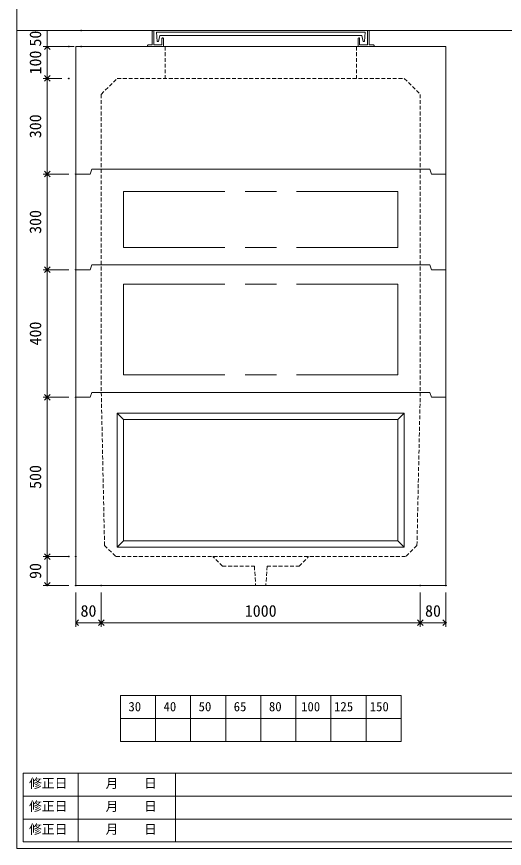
# Model space of a CAD drawing. Units: millimetres, scale not verified. Extents: x -4890 to 18490, y -2305 to 2305.
# Drawn here: x -1230 to 299, y -1970 to 639 of the extents above; entities that cross this region are included whole.
import ezdxf
from ezdxf.enums import TextEntityAlignment as Align

# ---------------------------------------------------------------- set-up
doc = ezdxf.new("R2010")
doc.units = ezdxf.units.MM
doc.header["$LTSCALE"] = 10
doc.header["$PDMODE"] = 32
doc.header["$PDSIZE"] = 2
doc.linetypes.add('DASHED1', pattern=[1.8, 1.2, -0.6])
doc.linetypes.add('USER2', pattern=[50.8, 31.75, -6.35, 6.35, -6.35])
doc.layers.add('0-1_Defpoints', color=7, linetype='Continuous')
for name, color, linetype, lineweight in [('0-2_waku', 7, 'Continuous', 18), ('0-3_gaikei', 7, 'Continuous', 18), ('0-4_kakure', 7, 'DASHED1', 5), ('0-5_sunpou', 7, 'Continuous', 5), ('0-8_uchigawa', 6, 'Continuous', 18), ('0-A_futa', 3, 'Continuous', 18), ('0-B_GL', 4, 'Continuous', 18), ('0-D_文字１', 7, 'Continuous', 18), ('1-2_uchigawa2', 6, 'USER2', 18)]:
    doc.layers.add(name, color=color, linetype=linetype, lineweight=lineweight)
doc.styles.add('ＭＳ ゴシック', font='')
doc.styles.get('ＭＳ ゴシック').set_extended_font_data('MS Gothic')

# ---------------------------------------------------------------- blocks, each defined once
blk = doc.blocks.new('_Open90')
at = {"layer": '0-5_sunpou'}
blk.add_line((0, 0), (-1, 0), dxfattribs=at)
blk.add_lwpolyline([(-0.5, 0.5), (0, 0), (-0.5, -0.5)], dxfattribs=at)
blk = doc.blocks.new('D66')
at = {"layer": '0-1_Defpoints'}
for p in [(402.32, 1054.36), (482.32, 1054.36), (482.32, 936.94)]:
    blk.add_point(p, dxfattribs=at)
at = {"layer": '0-5_sunpou'}
for p, q in [((402.32, 1032.36), (402.32, 923.94)), ((482.32, 1032.36), (482.32, 923.94)), ((420.32, 936.94), (464.32, 936.94))]:
    blk.add_line(p, q, dxfattribs=at)
at = {"layer": '0-5_sunpou', "xscale": 18, "yscale": 18, "rotation": 180}
blk.add_blockref('_Open90', (402.32, 936.94), dxfattribs=at)
at = {"layer": '0-5_sunpou', "xscale": 18, "yscale": 18}
blk.add_blockref('_Open90', (482.32, 936.94), dxfattribs=at)
at = {"layer": '0-5_sunpou', "style": 'ＭＳ ゴシック'}
blk.add_text('80', height=36.66, dxfattribs=at).set_placement((417.32, 944.94), align=Align.BOTTOM_LEFT)
blk = doc.blocks.new('D67')
at = {"layer": '0-1_Defpoints'}
for p in [(482.32, 1054.36), (1482.32, 1054.36), (1482.32, 936.94)]:
    blk.add_point(p, dxfattribs=at)
at = {"layer": '0-5_sunpou'}
for p, q in [((482.32, 1032.36), (482.32, 923.94)), ((1482.32, 1032.36), (1482.32, 923.94)), ((500.32, 936.94), (1464.32, 936.94))]:
    blk.add_line(p, q, dxfattribs=at)
at = {"layer": '0-5_sunpou', "xscale": 18, "yscale": 18, "rotation": 180}
blk.add_blockref('_Open90', (482.32, 936.94), dxfattribs=at)
at = {"layer": '0-5_sunpou', "xscale": 18, "yscale": 18}
blk.add_blockref('_Open90', (1482.32, 936.94), dxfattribs=at)
at = {"layer": '0-5_sunpou', "style": 'ＭＳ ゴシック'}
blk.add_text('1000', height=36.66, dxfattribs=at).set_placement((932.32, 944.94), align=Align.BOTTOM_LEFT)
blk = doc.blocks.new('D68')
at = {"layer": '0-1_Defpoints'}
for p in [(1482.32, 1054.36), (1562.32, 1054.36), (1562.32, 936.94)]:
    blk.add_point(p, dxfattribs=at)
at = {"layer": '0-5_sunpou'}
for p, q in [((1482.32, 1032.36), (1482.32, 923.94)), ((1562.32, 1032.36), (1562.32, 923.94)), ((1500.32, 936.94), (1544.32, 936.94))]:
    blk.add_line(p, q, dxfattribs=at)
at = {"layer": '0-5_sunpou', "xscale": 18, "yscale": 18, "rotation": 180}
blk.add_blockref('_Open90', (1482.32, 936.94), dxfattribs=at)
at = {"layer": '0-5_sunpou', "xscale": 18, "yscale": 18}
blk.add_blockref('_Open90', (1562.32, 936.94), dxfattribs=at)
at = {"layer": '0-5_sunpou', "style": 'ＭＳ ゴシック'}
blk.add_text('80', height=36.66, dxfattribs=at).set_placement((1497.32, 944.94), align=Align.BOTTOM_LEFT)
blk = doc.blocks.new('D69')
at = {"layer": '0-1_Defpoints'}
for p in [(402.32, 1144.36), (313, 1054.36), (402.32, 1054.36)]:
    blk.add_point(p, dxfattribs=at)
at = {"layer": '0-5_sunpou'}
for p, q in [((380.32, 1144.36), (300, 1144.36)), ((313, 1126.36), (313, 1072.36)), ((380.32, 1054.36), (300, 1054.36))]:
    blk.add_line(p, q, dxfattribs=at)
at = {"layer": '0-5_sunpou', "xscale": 18, "yscale": 18}
for p, rotation in [((313, 1144.36), 90), ((313, 1054.36), 270)]:
    blk.add_blockref('_Open90', p, dxfattribs=dict(at, rotation=rotation))
at = {"layer": '0-5_sunpou', "style": 'ＭＳ ゴシック'}
blk.add_text('90', height=36.66, rotation=90, dxfattribs=at).set_placement((305, 1074.36), align=Align.BOTTOM_LEFT)
blk = doc.blocks.new('D70')
at = {"layer": '0-1_Defpoints'}
for p in [(402.32, 1644.36), (313, 1144.36), (380.32, 1144.36)]:
    blk.add_point(p, dxfattribs=at)
at = {"layer": '0-5_sunpou'}
for p, q in [((380.32, 1644.36), (300, 1644.36)), ((313, 1626.36), (313, 1162.36)), ((358.32, 1144.36), (300, 1144.36))]:
    blk.add_line(p, q, dxfattribs=at)
at = {"layer": '0-5_sunpou', "xscale": 18, "yscale": 18}
for p, rotation in [((313, 1644.36), 90), ((313, 1144.36), 270)]:
    blk.add_blockref('_Open90', p, dxfattribs=dict(at, rotation=rotation))
at = {"layer": '0-5_sunpou', "style": 'ＭＳ ゴシック'}
blk.add_text('500', height=36.66, rotation=90, dxfattribs=at).set_placement((305, 1356.86), align=Align.BOTTOM_LEFT)
blk = doc.blocks.new('D71')
at = {"layer": '0-1_Defpoints'}
for p in [(380.32, 2744.36), (313, 2644.36), (380.32, 2644.36)]:
    blk.add_point(p, dxfattribs=at)
at = {"layer": '0-5_sunpou'}
for p, q in [((358.32, 2744.36), (300, 2744.36)), ((313, 2726.36), (313, 2662.36)), ((358.32, 2644.36), (300, 2644.36))]:
    blk.add_line(p, q, dxfattribs=at)
at = {"layer": '0-5_sunpou', "xscale": 18, "yscale": 18}
for p, rotation in [((313, 2744.36), 90), ((313, 2644.36), 270)]:
    blk.add_blockref('_Open90', p, dxfattribs=dict(at, rotation=rotation))
at = {"layer": '0-5_sunpou', "style": 'ＭＳ ゴシック'}
blk.add_text('100', height=36.66, rotation=90, dxfattribs=at).set_placement((305, 2656.86), align=Align.BOTTOM_LEFT)
blk = doc.blocks.new('D72')
at = {"layer": '0-1_Defpoints'}
for p in [(380.32, 2644.36), (313, 2344.36), (402.32, 2344.36)]:
    blk.add_point(p, dxfattribs=at)
at = {"layer": '0-5_sunpou'}
for p, q in [((358.32, 2644.36), (300, 2644.36)), ((313, 2626.36), (313, 2362.36)), ((380.32, 2344.36), (300, 2344.36))]:
    blk.add_line(p, q, dxfattribs=at)
at = {"layer": '0-5_sunpou', "xscale": 18, "yscale": 18}
for p, rotation in [((313, 2644.36), 90), ((313, 2344.36), 270)]:
    blk.add_blockref('_Open90', p, dxfattribs=dict(at, rotation=rotation))
at = {"layer": '0-5_sunpou', "style": 'ＭＳ ゴシック'}
blk.add_text('300', height=36.66, rotation=90, dxfattribs=at).set_placement((305, 2456.86), align=Align.BOTTOM_LEFT)
blk = doc.blocks.new('D73')
at = {"layer": '0-1_Defpoints'}
for p in [(402.32, 2344.36), (313, 2044.36), (402.32, 2044.36)]:
    blk.add_point(p, dxfattribs=at)
at = {"layer": '0-5_sunpou'}
for p, q in [((380.32, 2344.36), (300, 2344.36)), ((313, 2326.36), (313, 2062.36)), ((380.32, 2044.36), (300, 2044.36))]:
    blk.add_line(p, q, dxfattribs=at)
at = {"layer": '0-5_sunpou', "xscale": 18, "yscale": 18}
for p, rotation in [((313, 2344.36), 90), ((313, 2044.36), 270)]:
    blk.add_blockref('_Open90', p, dxfattribs=dict(at, rotation=rotation))
at = {"layer": '0-5_sunpou', "style": 'ＭＳ ゴシック'}
blk.add_text('300', height=36.66, rotation=90, dxfattribs=at).set_placement((305, 2156.86), align=Align.BOTTOM_LEFT)
blk = doc.blocks.new('D74')
at = {"layer": '0-1_Defpoints'}
for p in [(402.32, 2044.36), (313, 1644.36), (402.32, 1644.36)]:
    blk.add_point(p, dxfattribs=at)
at = {"layer": '0-5_sunpou'}
for p, q in [((380.32, 2044.36), (300, 2044.36)), ((313, 2026.36), (313, 1662.36)), ((380.32, 1644.36), (300, 1644.36))]:
    blk.add_line(p, q, dxfattribs=at)
at = {"layer": '0-5_sunpou', "xscale": 18, "yscale": 18}
for p, rotation in [((313, 2044.36), 90), ((313, 1644.36), 270)]:
    blk.add_blockref('_Open90', p, dxfattribs=dict(at, rotation=rotation))
at = {"layer": '0-5_sunpou', "style": 'ＭＳ ゴシック'}
blk.add_text('400', height=36.66, rotation=90, dxfattribs=at).set_placement((305, 1806.86), align=Align.BOTTOM_LEFT)
blk = doc.blocks.new('D65')
at = {"layer": '0-1_Defpoints'}
for p in [(419.1, 2794.36), (313, 2744.36), (419.1, 2744.36)]:
    blk.add_point(p, dxfattribs=at)
at = {"layer": '0-5_sunpou'}
for p, q in [((397.1, 2794.36), (300, 2794.36)), ((313, 2794.36), (313, 2744.36)), ((397.1, 2744.36), (300, 2744.36))]:
    blk.add_line(p, q, dxfattribs=at)
at = {"layer": '0-5_sunpou', "style": 'ＭＳ ゴシック'}
blk.add_text('50', height=36.66, rotation=90, dxfattribs=at).set_placement((305, 2744.36), align=Align.BOTTOM_LEFT)

msp = doc.modelspace()

# ---------------------------------------------------------------- linework, layer by layer
at = {"layer": '0-2_waku'}
for p, q in [((-904.72, -1490.72), (-24.72, -1490.72)), ((-904.72, -1490.72), (-904.72, -1634.72)), ((-904.72, -1490.72), (-904.72, -1634.72)), ((-904.72, -1490.72), (-904.72, -1634.72)), ((-904.72, -1490.72), (-904.72, -1634.72)), ((-794.72, -1490.72), (-794.72, -1634.72)), ((-684.72, -1490.72), (-684.72, -1634.72)), ((-684.72, -1490.72), (-684.72, -1634.72)), ((-574.72, -1490.72), (-574.72, -1634.72)), ((-464.72, -1490.72), (-464.72, -1634.72)), ((-354.72, -1490.72), (-354.72, -1634.72)), ((-244.72, -1490.72), (-244.72, -1634.72)), ((-134.72, -1490.72), (-134.72, -1634.72)), ((-24.72, -1490.72), (-24.72, -1634.72)), ((-904.72, -1562.72), (-24.72, -1562.72)), ((-904.72, -1634.72), (-24.72, -1634.72)), ((-1209.72, -1733.72), (-1209.72, -1949.72)), ((-1209.72, -1733.72), (818.28, -1733.72)), ((-1037.22, -1733.72), (-1037.22, -1949.72)), ((-732.22, -1733.72), (-732.22, -1949.72)), ((-732.22, -1733.72), (-732.22, -1949.72)), ((-1209.72, -1805.72), (818.28, -1805.72)), ((-1209.72, -1877.72), (530.28, -1877.72)), ((-1209.72, -1949.72), (818.28, -1949.72)), ((-1229.72, -1969.72), (4890.28, -1969.72))]:
    msp.add_line(p, q, dxfattribs=at)
msp.add_lwpolyline([(-1229.72, 2305.28), (-1229.72, -1969.72), (4890.28, -1969.72)], dxfattribs=at)
at = {"layer": '0-3_gaikei'}
for p, q in [((-1044.72, 545.28), (115.28, 545.28)), ((-1044.72, 545.28), (-1044.72, -554.72)), ((115.28, 545.28), (115.28, -554.72)), ((-464.72, 160.28), (-994.72, 160.28)), ((65.28, 160.28), (-464.72, 160.28)), ((65.28, 160.28), (70.28, 145.28)), ((115.28, 145.28), (70.28, 145.28)), ((90.28, 145.28), (115.28, 145.28)), ((90.28, 145.28), (115.28, 145.28)), ((-464.72, -139.72), (-994.72, -139.72)), ((65.28, -139.72), (-464.72, -139.72)), ((65.28, -139.72), (70.28, -154.72)), ((115.28, -154.72), (70.28, -154.72)), ((90.28, -154.72), (115.28, -154.72)), ((90.28, -154.72), (115.28, -154.72)), ((-464.72, -539.72), (-994.72, -539.72)), ((65.28, -539.72), (-464.72, -539.72)), ((65.28, -539.72), (70.28, -554.72)), ((-1044.72, -554.72), (-1044.72, -1144.72)), ((115.28, -554.72), (70.28, -554.72)), ((90.28, -554.72), (115.28, -554.72)), ((90.28, -554.72), (115.28, -554.72)), ((-1044.72, -1144.72), (115.28, -1144.72)), ((-1044.72, -1144.72), (115.28, -1144.72))]:
    msp.add_line(p, q, dxfattribs=at)
for points in [[(-994.72, 160.28), (-999.72, 145.28), (-1044.72, 145.28)], [(-994.72, -139.72), (-999.72, -154.72), (-1044.72, -154.72)], [(-994.72, -539.72), (-999.72, -554.72), (-1044.72, -554.72)], [(-1044.72, -1144.72), (115.28, -1144.72), (115.28, -554.72)], [(-1044.72, -1144.72), (115.28, -1144.72), (115.28, -554.72)]]:
    msp.add_lwpolyline(points, dxfattribs=at)
at = {"layer": '0-4_kakure'}
for p, q in [((-764.72, 545.28), (-764.72, 445.28)), ((-164.72, 545.28), (-164.72, 445.28)), ((-964.72, 395.28), (-914.72, 445.28)), ((-914.72, 445.28), (-14.72, 445.28)), ((-14.72, 445.28), (35.28, 395.28)), ((-964.72, 395.28), (-964.72, -539.72)), ((35.28, 395.28), (35.28, -539.72)), ((-954.4, -1019.72), (-964.72, -539.72)), ((35.28, -539.72), (24.96, -1019.72)), ((-954.4, -1019.72), (-918.64, -1054.72)), ((-918.64, -1054.72), (-464.72, -1054.72)), ((-584.72, -1084.72), (-614.72, -1054.72)), ((-344.72, -1084.72), (-314.72, -1054.72)), ((-584.72, -1084.72), (-484.72, -1084.72)), ((-484.72, -1084.72), (-480.72, -1144.72)), ((-444.72, -1084.72), (-448.72, -1144.72)), ((-444.72, -1084.72), (-344.72, -1084.72))]:
    msp.add_line(p, q, dxfattribs=at)
msp.add_lwpolyline([(24.96, -1019.72), (-10.81, -1054.72), (-464.72, -1054.72)], dxfattribs=at)
at = {"layer": '0-8_uchigawa'}
for p, q in [((-914.72, -604.72), (-894.72, -624.72)), ((-914.72, -1024.72), (-914.72, -604.72)), ((-894.72, -624.72), (-464.72, -624.72)), ((-894.72, -1004.72), (-894.72, -624.72)), ((-34.72, -1004.72), (-34.72, -624.72)), ((-14.72, -1024.72), (-14.72, -604.72)), ((-914.72, -1024.72), (-894.72, -1004.72)), ((-894.72, -1004.72), (-34.72, -1004.72)), ((-14.72, -1024.72), (-34.72, -1004.72)), ((-914.72, -1024.72), (-14.72, -1024.72))]:
    msp.add_line(p, q, dxfattribs=at)
for points in [[(-914.72, -604.72), (-464.72, -604.72), (-14.72, -604.72)], [(-464.72, -624.72), (-34.72, -624.72), (-14.72, -604.72)]]:
    msp.add_lwpolyline(points, dxfattribs=at)
at = {"layer": '0-A_futa'}
for p, q in [((-804.72, 593.28), (-804.72, 550.28)), ((-802.72, 595.28), (-799.72, 595.28)), ((-799.72, 595.28), (-799.72, 550.28)), ((-791.91, 590.78), (-137.58, 590.78)), ((-791.91, 590.78), (-789.42, 560.78)), ((-781.39, 579.78), (-785.71, 560.78)), ((-781.39, 579.78), (-148.05, 579.78)), ((-148.05, 579.78), (-143.74, 560.78)), ((-137.58, 590.78), (-139.83, 560.78)), ((-129.72, 595.28), (-129.72, 550.28)), ((-129.72, 595.28), (-126.72, 595.28)), ((-124.72, 593.28), (-124.72, 550.28)), ((-819.72, 548.28), (-819.72, 547.28)), ((-817.72, 550.28), (-804.72, 550.28)), ((-799.72, 550.28), (-774.72, 550.28)), ((-789.42, 560.78), (-785.71, 560.78)), ((-774.72, 570.28), (-774.72, 550.28)), ((-772.72, 572.28), (-771.72, 572.28)), ((-769.72, 570.28), (-769.72, 545.28)), ((-159.72, 570.28), (-159.72, 545.28)), ((-156.72, 572.28), (-157.72, 572.28)), ((-154.72, 570.28), (-154.72, 550.28)), ((-129.72, 550.28), (-154.72, 550.28)), ((-139.83, 560.78), (-143.74, 560.78)), ((-111.72, 550.28), (-124.72, 550.28)), ((-109.72, 548.28), (-109.72, 547.28)), ((-764.72, 545.28), (-817.72, 545.28)), ((-159.72, 545.28), (-111.72, 545.28))]:
    msp.add_line(p, q, dxfattribs=at)
for centre, start, end in [((-802.72, 593.28), 90, 180), ((-126.72, 593.28), 0, 90), ((-817.72, 548.28), 90, 180), ((-772.72, 570.28), 90, 180), ((-771.72, 570.28), 0, 90), ((-157.72, 570.28), 90, 180), ((-156.72, 570.28), 0, 90), ((-111.72, 548.28), 0, 90), ((-817.72, 547.28), 180, 270), ((-111.72, 547.28), 270, 0)]:
    msp.add_arc(centre, 2, start, end, dxfattribs=at)
at = {"layer": '0-B_GL'}
msp.add_line((-1230.01, 595.28), (4889.99, 595.28), dxfattribs=at)
at = {"layer": '1-2_uchigawa2'}
for p, q in [((-894.72, 90.28), (-464.72, 90.28)), ((-894.72, 90.28), (-894.72, -84.72)), ((-34.72, 90.28), (-464.72, 90.28)), ((-34.72, 90.28), (-34.72, -84.72)), ((-894.72, -84.72), (-464.72, -84.72)), ((-34.72, -84.72), (-464.72, -84.72)), ((-894.72, -199.72), (-464.72, -199.72)), ((-894.72, -199.72), (-894.72, -484.72)), ((-34.72, -199.72), (-464.72, -199.72)), ((-34.72, -199.72), (-34.72, -484.72)), ((-894.72, -484.72), (-464.72, -484.72)), ((-34.72, -484.72), (-464.72, -484.72))]:
    msp.add_line(p, q, dxfattribs=at)

# ---------------------------------------------------------------- block references
at = {"layer": '0-5_sunpou'}
for name in ['D65', 'D71', 'D72', 'D73', 'D74', 'D70', 'D69', 'D66', 'D67', 'D68']:
    msp.add_blockref(name, (-1447.04, -2199.08), dxfattribs=at)

# ---------------------------------------------------------------- texts
at = {"layer": '0-D_文字１', "style": 'ＭＳ ゴシック'}
for s, p in [('30', (-879.57, -1548.53)), ('40', (-769.57, -1548.53)), ('50', (-659.57, -1548.53)), ('65', (-549.57, -1548.53)), ('80', (-439.16, -1548.53)), ('100', (-338.29, -1548.53)), ('125', (-234.9, -1548.53)), ('150', (-123.14, -1548.53)), ('修正日', (-1191.07, -1789.01)), ('\u3000\u3000月\u3000\u3000日', (-1030.92, -1789.01)), ('修正日', (-1191.07, -1861.01)), ('\u3000\u3000月\u3000\u3000日', (-1030.92, -1861.01)), ('修正日', (-1191.07, -1933.01)), ('\u3000\u3000月\u3000\u3000日', (-1030.92, -1933.01))]:
    msp.add_text(s, height=29.33, dxfattribs=at).set_placement(p, align=Align.BOTTOM_LEFT)

doc.saveas('drawing.dxf')
